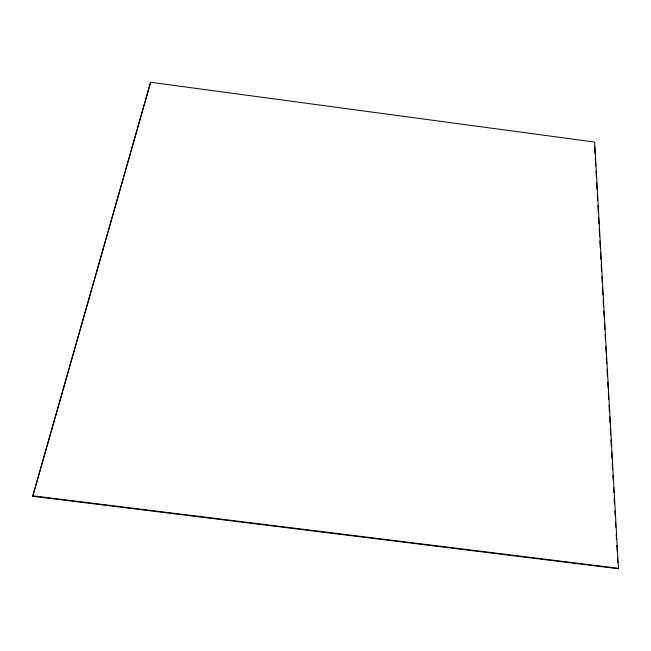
<?xml version="1.0" encoding="UTF-8"?>
<svg xmlns="http://www.w3.org/2000/svg" width="651" height="651" viewBox="0 0 651 651"><rect width="100%" height="100%" fill="white"/><g stroke="black" fill="none" stroke-linecap="round" stroke-linejoin="round"><path stroke-width="0.98" d="M32.721 496.274L150.609 82.278L594.68 142.081L618.45 568.29L618.1 568.722L32.721 496.274L150.609 82.278M32.55 495.777L618.45 568.29M594.664 146.752L595.055 153.856M595.34 158.925L595.73 166.029M596.015 171.099L596.349 177.186M596.633 182.256L597.024 189.351M597.309 194.429L597.651 200.516M597.927 205.586L598.326 212.682M598.603 217.76L598.944 223.846M599.229 228.916L599.62 236.012M599.905 241.09L600.295 248.186M600.523 252.246L600.914 259.342M601.198 264.42L601.589 271.516M601.874 276.585L602.216 282.672M602.492 287.75L602.891 294.846M603.168 299.916L603.51 306.003M603.786 311.072L604.128 317.159M604.47 323.246L604.803 329.333M605.088 334.402L605.422 340.489M605.764 346.576L606.097 352.663M606.382 357.733L606.724 363.819M607.058 369.906L607.399 375.993M607.733 382.08L608.075 388.167M608.351 393.237L608.693 399.323M609.027 405.41L609.369 411.497M609.653 416.567L609.987 422.654M610.329 428.74L610.662 434.827M610.947 439.897L611.281 445.984M611.623 452.071L611.964 458.158M612.241 463.227L612.583 469.314M612.917 475.401L613.201 480.471M613.592 487.575L613.877 492.644M614.218 498.731L614.495 503.801M614.894 510.897L615.171 515.974M615.512 522.061L615.789 527.131M616.188 534.227L616.473 539.305M616.806 545.392L617.148 551.47M617.482 557.557L617.766 562.635"/></g></svg>
